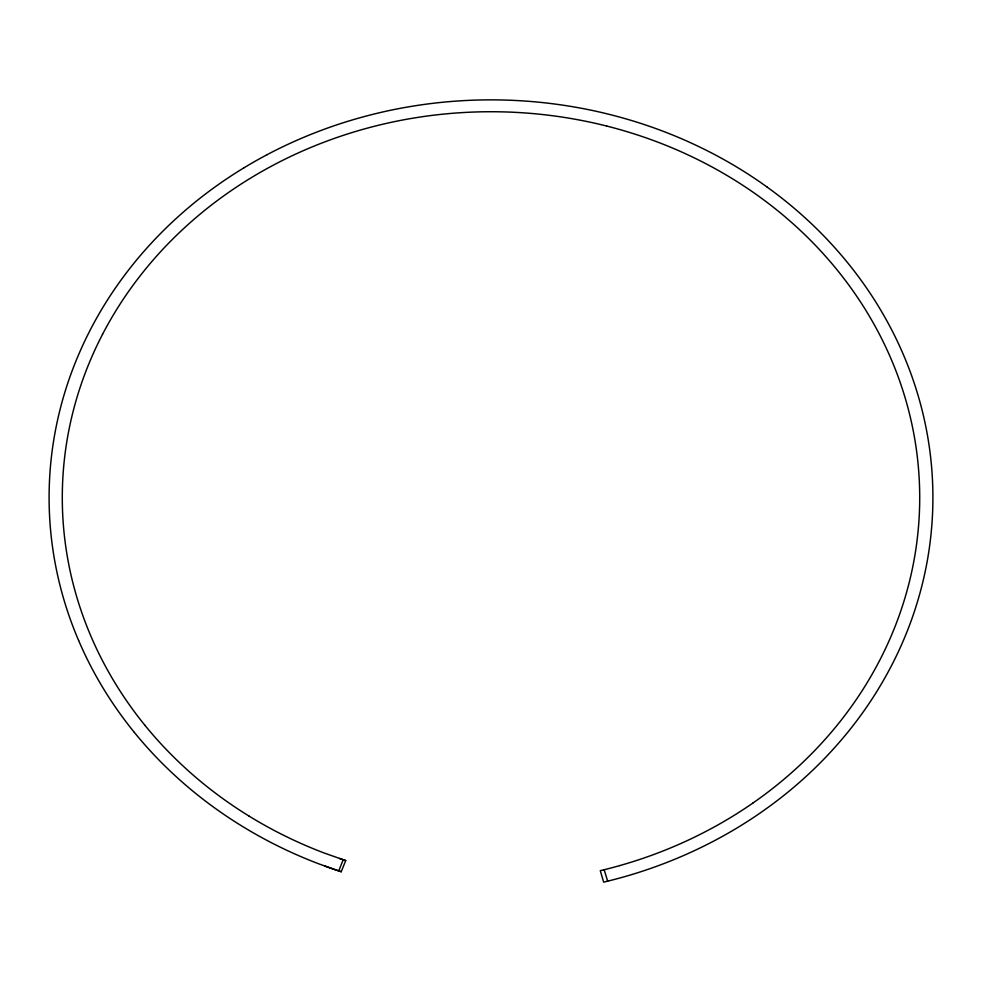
<?xml version="1.0" encoding="UTF-8"?>
<svg xmlns="http://www.w3.org/2000/svg" width="982" height="982" viewBox="0 0 982 982"><rect width="100%" height="100%" fill="white"/><g stroke="black" fill="none" stroke-linecap="round" stroke-linejoin="round"><path stroke-width="1.47" d="M324.502 865.977A471.606 471.606 0 0 0 338.716 870.924L343.197 859.753L345.701 860.576L341.233 871.734L319.371 864.062A462.706 462.706 0 0 1 264.894 839.291L260.144 836.701A450.996 450.996 0 0 1 246.101 828.624L241.498 825.825A438.132 438.132 0 0 1 193.614 791.762L189.538 788.374A424.825 424.825 0 0 1 177.582 777.94L173.691 774.368A411.581 411.581 0 0 1 134.325 732.388M102.496 334.42L100.25 338.827A366.421 366.421 0 0 0 93.879 352.194L91.891 356.699A358.442 358.442 0 0 0 74.116 407.53L72.901 412.256A352.293 352.293 0 0 0 69.624 426.495L68.666 431.27A348.72 348.72 0 0 0 62.541 484.273L62.394 489.122A347.26 347.26 0 0 0 62.345 503.668L62.455 508.516A348.573 348.573 0 0 0 68.224 561.557L69.145 566.332A351.998 351.998 0 0 0 72.324 580.595L73.527 585.321A358.013 358.013 0 0 0 90.945 636.25L92.909 640.767A365.869 365.869 0 0 0 99.182 654.172L101.404 658.591A375.775 375.775 0 0 0 129.784 705.358L132.705 709.434A386.945 386.945 0 0 0 141.825 721.439L144.98 725.367M752.728 803.166L756.975 800.183A422.653 422.653 0 0 0 769.458 790.94A410.513 410.513 0 0 0 815.281 749.978L818.767 746.283A396.875 396.875 0 0 0 828.943 734.99A385.533 385.533 0 0 0 864.749 686.602L867.352 682.355A373.7 373.7 0 0 0 874.815 669.454A364.899 364.899 0 0 0 899.168 615.616L900.776 610.988A356.601 356.601 0 0 0 905.232 597.007A351.593 351.593 0 0 0 917.139 539.879L917.679 535.055A348.009 348.009 0 0 0 918.956 520.558A347.481 347.481 0 0 0 917.924 462.436L917.409 457.612A349.089 349.089 0 0 0 915.433 443.177A353.103 353.103 0 0 0 901.525 386.405L899.942 381.765A359.694 359.694 0 0 0 894.811 367.98A367.71 367.71 0 0 0 868.579 314.866L866.014 310.594A378.377 378.377 0 0 0 857.912 298.012A389.265 389.265 0 0 0 820.436 250.68L816.975 246.961A402.448 402.448 0 0 0 806.247 236.085A414.576 414.576 0 0 0 759.012 196.437L754.79 193.417A428.262 428.262 0 0 0 741.864 184.69A439.69 439.69 0 0 0 686.786 154.334L681.987 152.136A451.622 451.622 0 0 0 667.379 145.901L662.457 143.937A461 461 0 0 0 606.68 126.052M243.732 167.947L248.348 165.185A451.745 451.745 0 0 1 262.44 157.181L267.214 154.628M619.667 865.621A465.578 465.578 0 0 1 604.163 869.733L600.284 870.653L603.648 882.143L607.649 881.173A479.903 479.903 0 0 0 623.631 876.951A471.704 471.704 0 0 0 685.448 854.721L690.42 852.486A460.668 460.668 0 0 0 705.137 845.465A449.339 449.339 0 0 0 760.792 812.58L765.15 809.487A435.652 435.652 0 0 0 778.026 799.974A423.144 423.144 0 0 0 825.248 757.748L828.845 753.931A409.089 409.089 0 0 0 839.34 742.294A397.403 397.403 0 0 0 876.251 692.42L878.927 688.038A385.19 385.19 0 0 0 886.623 674.744A376.118 376.118 0 0 0 911.726 619.249L913.383 614.474A367.575 367.575 0 0 0 917.974 600.063A362.419 362.419 0 0 0 930.249 541.18L930.813 536.209A358.725 358.725 0 0 0 932.114 521.258A358.172 358.172 0 0 0 931.071 461.356L930.531 456.372A359.829 359.829 0 0 0 928.493 441.495A363.978 363.978 0 0 0 914.156 382.992L912.536 378.205A370.766 370.766 0 0 0 907.233 363.991A379.027 379.027 0 0 0 880.203 309.244L877.552 304.85A390.014 390.014 0 0 0 869.205 291.875A401.245 401.245 0 0 0 830.563 243.082L827.004 239.252A414.834 414.834 0 0 0 815.944 228.033A427.342 427.342 0 0 0 767.249 187.181M606.68 126.04L601.487 124.763A468.574 468.574 0 0 0 585.8 121.277L580.534 120.246A473.484 473.484 0 0 0 521.908 112.734L516.532 112.414A476.11 476.11 0 0 0 500.39 111.825L495.002 111.752A475.681 475.681 0 0 0 435.898 114.931L430.558 115.581A472.882 472.882 0 0 0 414.6 117.914L409.31 118.797A467.187 467.187 0 0 0 352.096 132.545L347.014 134.141A459.466 459.466 0 0 0 331.891 139.284L326.908 141.113A449.535 449.535 0 0 0 273.892 164.853L269.264 167.345A438.267 438.267 0 0 0 255.59 175.103L251.11 177.791A425.82 425.82 0 0 0 204.428 210.578L200.451 213.855A412.931 412.931 0 0 0 188.777 223.908L184.984 227.345A400.067 400.067 0 0 0 146.527 267.865L143.347 271.793A387.669 387.669 0 0 0 134.141 283.749L131.183 287.8A376.413 376.413 0 0 0 102.496 334.408M345.701 860.576L324.49 853.125A448.884 448.884 0 0 1 271.646 829.09L267.03 826.574A437.53 437.53 0 0 1 253.417 818.743L248.949 816.03M341.233 871.734L338.729 870.911M339.502 858.514L343.197 859.753M767.261 187.157L762.904 184.064A441.434 441.434 0 0 0 749.585 175.066A453.218 453.218 0 0 0 692.813 143.777L687.866 141.506A465.529 465.529 0 0 0 672.817 135.086L667.735 133.049A475.178 475.178 0 0 0 610.239 114.624L604.887 113.298A482.997 482.997 0 0 0 588.709 109.702L583.283 108.634A488.054 488.054 0 0 0 522.866 100.901L517.318 100.569A490.767 490.767 0 0 0 500.673 99.955L495.124 99.882A490.325 490.325 0 0 0 434.204 103.159L428.692 103.834A487.428 487.428 0 0 0 412.256 106.228L406.793 107.148A481.573 481.573 0 0 0 347.824 121.314L342.583 122.959A473.606 473.606 0 0 0 326.994 128.261L321.851 130.152A463.369 463.369 0 0 0 267.214 154.616M134.338 732.376L131.085 728.325A398.852 398.852 0 0 1 121.682 715.952L118.662 711.766A387.338 387.338 0 0 1 89.411 663.55L87.128 658.983A377.125 377.125 0 0 1 80.659 645.174L78.634 640.522M604.163 869.733L607.649 881.173M144.968 725.379A399.306 399.306 0 0 0 183.168 766.095L186.936 769.569A412.145 412.145 0 0 0 198.536 779.683L202.501 782.973A425.046 425.046 0 0 0 248.949 816.017M752.74 803.178A435.934 435.934 0 0 1 698.742 835.068A446.92 446.92 0 0 1 684.466 841.893L679.642 844.054A457.624 457.624 0 0 1 619.667 865.608M243.732 167.959A438.929 438.929 0 0 0 195.614 201.752L191.515 205.128A425.636 425.636 0 0 0 179.485 215.488L175.569 219.035A412.379 412.379 0 0 0 135.921 260.807L132.656 264.845A399.6 399.6 0 0 0 123.167 277.17L120.111 281.343A388 388 0 0 0 90.54 329.387L88.233 333.941A377.689 377.689 0 0 0 81.666 347.714L79.603 352.366A369.478 369.478 0 0 0 61.289 404.756L60.037 409.629A363.131 363.131 0 0 0 56.661 424.31L55.667 429.232A359.449 359.449 0 0 0 49.358 483.868L49.198 488.864A357.951 357.951 0 0 0 49.149 503.852L49.272 508.848A359.302 359.302 0 0 0 55.213 563.521L56.17 568.443A362.837 362.837 0 0 0 59.448 583.148L60.675 588.022A369.036 369.036 0 0 0 78.634 640.522"/></g></svg>
